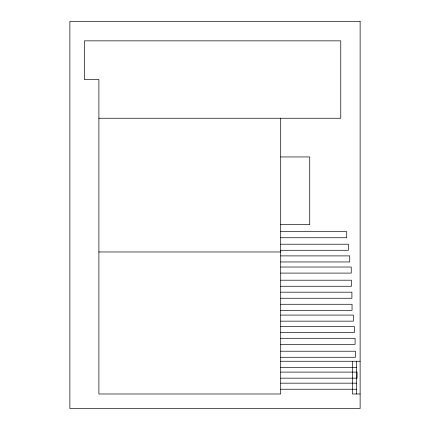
<?xml version="1.0" encoding="UTF-8"?>
<svg xmlns="http://www.w3.org/2000/svg" width="430" height="430" viewBox="0 0 430 430"><rect width="100%" height="100%" fill="white"/><g stroke="black" fill="none" stroke-linecap="round" stroke-linejoin="round"><path stroke-width="0.64" d="M98.9 118.25L340.775 118.25L340.775 40.85L84.388 40.85L84.388 79.55L98.9 79.55L98.9 393.988L280.704 393.988L280.704 118.25M280.704 156.95L309.729 156.95L309.729 224.675L280.704 224.675M280.704 231.684L346.72 231.684L346.72 237.747L280.704 237.747M280.704 244.213L348.429 244.213L348.429 250.281L280.704 250.281M98.9 251.969L280.704 251.969M280.704 255.893L349.74 255.893L349.74 261.956L280.704 261.956M280.704 267.025L351.251 267.025L351.251 273.093L280.704 273.093M280.704 280.199L351.455 280.199L351.455 286.262L280.704 286.262M280.704 292.185L351.907 292.185L351.907 298.253L280.704 298.253M280.704 304.268L352.057 304.268L352.057 310.331L280.704 310.331M280.704 315.083L353.369 315.083L353.369 321.151L280.704 321.151M280.704 326.461L354.379 326.461L354.379 332.524L280.704 332.524M280.704 338.292L355.083 338.292L355.083 344.36L280.704 344.36M280.704 351.213L355.486 351.213L355.486 357.276L280.704 357.276M280.704 361.254L360.125 361.254M280.704 367.317L356.545 367.317M280.704 372.1L357.099 372.1L357.099 378.163L280.704 378.163M280.704 383.173L356.545 383.173M280.704 389.236L356.545 389.236M360.125 393.988L352.417 393.988L352.417 361.254M356.545 361.254L356.545 393.988M360.125 21.5L69.875 21.5L69.875 408.5L360.125 408.5L360.125 21.5"/></g></svg>
